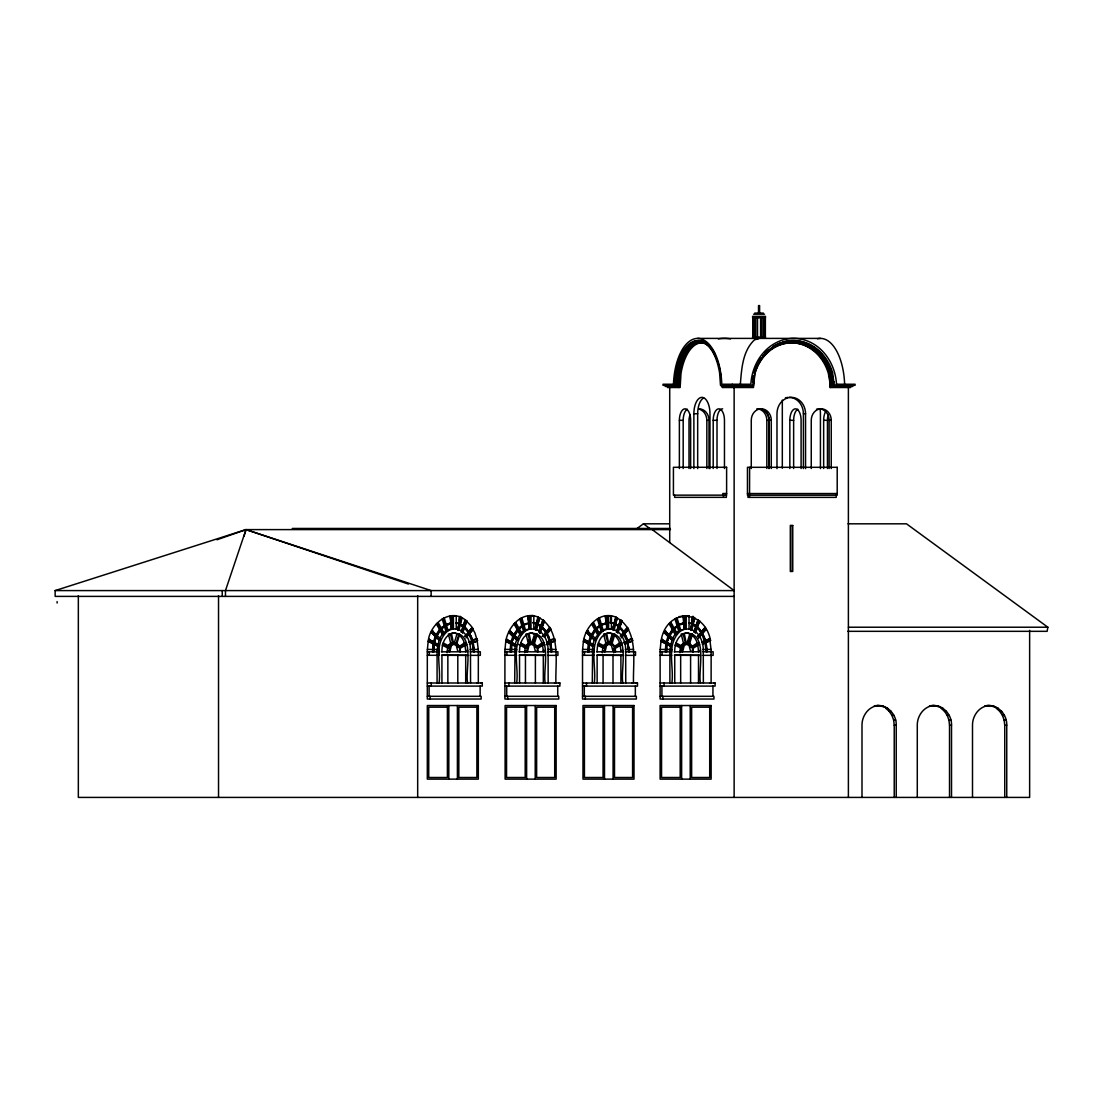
<?xml version="1.0" encoding="UTF-8"?>
<svg xmlns="http://www.w3.org/2000/svg" width="1103" height="1103" viewBox="0 0 1103 1103"><rect width="100%" height="100%" fill="white"/><g stroke="black" fill="none" stroke-linecap="round" stroke-linejoin="round"><path stroke-width="1.5" d="M670.459 529.605L245.997 529.605L55.15 590.588L55.15 596.392L734.129 596.392M78.341 595.717L78.341 797.414L1029.637 797.414L1029.637 630.351M740.361 384.244C741.574 368.954 742.567 351.112 754.411 339.931L759.057 338.4L755.734 338.704M433.258 651.845L433.617 644.262L434.361 644.262L433.865 651.845M511.475 651.845L511.957 644.262L511.227 644.262L510.73 649.488L516.742 649.433M589.912 642.511L591.098 636.459L589.085 643.104L588.464 651.845L588.823 644.262L589.567 644.262L589.071 651.845M666.06 651.845L666.419 644.262L667.163 644.262L666.667 651.845M465.59 620.148C449.859 607.353 429.867 624.215 428.185 641.298L433.052 643.959L432.528 651.845M433.258 649.488L435.892 636.459M437.078 683.005L437.078 650.301L439.187 639.561M433.617 644.262L438.194 646.358L438.36 644.745L428.777 639.326L434.155 642.18M439.063 683.005C441.434 666.543 433.01 644.8 446.936 631.702C452.85 626.738 461.826 628.944 465.949 635.107A22.736 19.799 -90 0 1 470.471 649.433L470.554 683.005M447.156 652.783L447.57 647.875L449.541 647.875L442.813 644.373M449.128 651.818L449.969 646.496L453.361 642.939L451.485 633.37C476.772 630.668 464.666 671.175 467.686 683.005M554.547 683.005L555.912 682.991C555.14 661.207 561.91 628.324 537.037 616.674C521.264 611.31 508.014 626.973 505.781 641.298L510.661 643.959L510.124 651.845M514.687 683.005L515.06 646.358L511.227 644.262M515.06 646.358L515.956 644.745L506.374 639.326L511.764 642.18M516.659 683.005C519.044 666.543 510.606 644.8 524.532 631.702C530.446 626.738 539.436 628.944 543.545 635.107A22.736 19.799 -90 0 1 548.081 649.433L548.163 683.005M524.752 652.783L525.166 647.875L527.151 647.875L520.423 644.373M526.738 651.818L527.565 646.496L530.97 642.939L529.082 633.37C554.368 630.668 542.276 671.175 545.282 683.005M632.157 683.005L633.508 682.991C632.75 661.207 639.519 628.324 614.633 616.674C598.86 611.31 585.61 626.973 583.39 641.298L588.257 643.959L587.72 651.845M592.283 683.005L592.669 646.358L588.823 644.262M592.669 646.358L593.566 644.745L583.983 639.326L589.36 642.18M594.269 683.005C596.64 666.543 588.216 644.8 602.141 631.702C608.043 626.738 617.032 628.944 621.154 635.107A22.736 19.799 -90 0 1 625.677 649.433L625.759 683.005M602.348 652.783L602.776 647.875L604.747 647.875L598.019 644.373M604.334 651.818L605.175 646.496L608.566 642.939L606.691 633.37C631.978 630.668 619.872 671.175 622.892 683.005M610.483 622.478L611.103 615.97L609.835 615.736M702.749 644.097L710.553 640.526C704.569 608.566 666.143 607.684 660.987 641.298L665.854 643.959L665.33 651.845M666.06 649.488C666.267 639.919 670.555 629.703 679.062 624.684L678.138 624.684L676.208 618.3M669.879 683.005L669.879 650.301L671.989 639.561M666.419 644.262L671.01 646.358L671.162 644.745L661.579 639.326L665.068 641.463M671.865 683.005C674.236 666.543 665.812 644.8 679.738 631.702C685.652 626.738 694.642 628.944 698.75 635.107A22.736 19.799 -90 0 1 703.273 649.433L703.369 683.005M679.958 652.783L680.372 647.875L682.357 647.875L675.629 644.373M680.661 651.266L680.923 648.592M681.944 651.818L682.771 646.496L686.163 642.939L684.287 633.37C709.574 630.668 697.482 671.175 700.488 683.005M674.788 385.333L675.684 372.869A47.112 23.135 90 0 1 697.634 340.606A47.112 23.135 90 0 1 719.597 372.869L720.493 385.333L753.156 385.333L753.156 382.052M674.829 384.244L663.013 384.244L663.013 385.333L676.222 385.333L677.104 372.869A47.112 23.135 90 0 1 704.789 342.068M676.759 386.422L677.628 373.214A46.009 22.598 -90 0 1 695.786 342.192A46.009 22.598 -90 0 1 717.557 361.274M665.247 385.333L665.247 386.422L678.18 386.422L679.048 373.214A46.009 22.598 -90 0 1 704.707 342.509M678.717 387.511L679.558 373.559A44.906 22.046 90 0 1 711.077 348.3M667.48 386.422L667.48 387.511L680.151 387.511L680.992 373.559A44.906 22.046 90 0 1 707.381 344.205M752.866 378.991L753.404 375.93M752.742 380.673L753.266 377.681M721.376 386.422L753.294 386.422L754.728 372.869A47.112 41.032 -90 0 1 793.677 340.606A47.112 41.032 -90 0 1 832.627 372.869L834.213 385.333M722.272 384.892L722.272 387.511L753.446 387.511L754.948 373.559A44.906 39.115 -90 0 1 792.064 342.799A44.906 39.115 -90 0 1 829.194 373.559L830.697 387.511M848.028 523.815L906.487 523.815L1047.85 627.221L1047.119 631.33L847.683 631.33M460.682 617.129L462.088 617.928L458.834 630.378L457.759 629.785C466.155 602.445 451.361 624.836 464.735 627.097C471.16 633.522 474.056 642.87 474.331 651.776M533.783 622.781L536.389 623.416L537.837 617.129L539.698 617.928L536.43 630.378C531.798 629.096 540.87 621.389 532.832 622.947M535.369 629.785L538.278 617.129M627.745 640.788L623.898 631.854L618.783 625.884L613.985 623.416L615.888 617.129L617.294 617.928L614.04 630.378C608.98 628.944 619.279 621.389 610.042 622.947M612.965 629.785L615.888 617.129M693.484 617.129L694.89 617.928L691.636 630.378L690.575 629.785C698.971 602.445 684.163 624.836 697.537 627.097C703.962 633.522 706.871 642.87 707.133 651.776M458.379 630.378C456.394 617.583 468.761 630.695 459.937 624.45M460.434 622.561L461.233 619.472M536.761 627.414C535.506 619.858 545.971 630.185 537.533 624.45M541.146 625.856L537.63 624.105L539.698 617.928M613.971 628.903C611.407 618.466 625.098 630.806 615.143 624.45M618.742 625.856L615.226 624.105L617.294 617.928M691.181 630.378C689.196 617.583 701.563 630.695 692.739 624.45M693.236 622.561L694.049 619.472M244.039 536.196L245.997 529.605L431.135 590.588L431.135 596.392M427.316 696.31L481.142 696.31L481.142 699.04L427.316 699.04L427.316 650.301L428.185 641.298L429.522 639.326M433.424 642.18L435.147 636.459L431.108 632.226L439.835 640.416L440.552 638.747L431.962 630.695L436.002 634.928L439.518 629.482L440.414 629.482L436.071 636.403L435.147 636.459M448.121 648.592L448.604 646.978M454.271 642.939L457.028 633.867L458.986 633.867L456.228 642.939L451.375 642.939M460.489 651.818L459.648 646.496L456.932 643.325L459.661 634.239L457.704 634.239M504.912 696.31L558.738 696.31L558.738 699.04L504.912 699.04L504.912 650.301L505.781 641.298L507.118 639.326M511.02 642.18L512.757 636.459L508.704 632.226L517.431 640.416L518.148 638.747L509.572 630.695L514.508 634.928C515.335 632.322 522.574 623.691 523.649 625.36M513.502 636.459L511.475 643.104L510.868 651.845M531.88 642.939L534.638 633.867L536.582 633.867L533.824 642.939L537.258 646.496L538.085 651.818M533.011 641.808L534.39 637.272M534.5 643.325L537.258 634.239L535.3 634.239M582.522 696.31L636.348 696.31L636.348 699.04L582.522 699.04L582.522 650.301L583.39 641.298L584.728 639.326M588.63 642.18L590.353 636.459L586.313 632.226L595.027 640.416L595.744 638.747L587.168 630.695L591.208 634.928L594.724 629.482L601.466 624.684L600.542 624.684L607.119 622.74L606.622 629.068L603.961 629.551M591.649 637.051L589.167 642.511L592.821 644.745L594.393 639.561M609.476 642.939L612.234 633.867L614.192 633.867L611.434 642.939L606.581 642.939M615.695 651.818L614.854 646.496L612.137 643.325L614.867 634.239L612.91 634.239L610.152 643.325L611.986 644.91M660.118 696.31L713.944 696.31L713.944 699.04L660.118 699.04L660.118 650.301L660.987 641.298L662.324 639.326M673.216 629.482L672.32 629.482L668.804 634.928L664.778 630.695L673.354 638.747L672.637 640.416L663.909 632.226L667.963 636.459L666.226 642.18L666.97 642.18M687.086 642.939L689.83 633.867L691.788 633.867L689.03 642.939L684.191 642.939M688.217 641.808L690.051 635.755M693.291 651.818L692.45 646.496L689.733 643.325L692.463 634.239L690.506 634.239M433.962 642.511L436.443 637.051L433.962 642.511L438.36 644.745M511.571 642.511L514.053 637.051L511.571 642.511L515.211 644.745C516.687 637.203 522.381 628.448 530.998 629.068L530.998 615.736L532.404 615.488L533.824 615.736L533.824 629.068M666.777 642.511L669.259 637.051L666.777 642.511L671.162 644.745M461.095 632.116L462.998 626.228M460.447 624.105L463.122 625.856L465.052 619.858L466.845 621.03L462.598 633.246M461.523 632.116L465.48 619.858M540.608 626.228L538.705 632.116L543.076 619.858L544.441 621.03L540.208 633.246M540.718 625.856L543.076 619.858M616.301 632.116L618.204 626.228M618.328 625.856L620.686 619.858L622.037 621.03L617.804 633.246M616.729 632.116L620.686 619.858M693.911 632.116L695.8 626.228M693.249 624.105L695.924 625.856L697.868 619.858L699.647 621.03L695.4 633.246M694.325 632.116L698.282 619.858M408.413 584.052L245.997 529.605L225.467 590.588L225.467 596.392M462.681 631.812C463.136 621.086 472.732 634.211 464.611 636.266M468.692 631.854L464.308 627.097L466.845 621.03M539.781 633.246C539.615 620.534 550.824 633.439 542.221 636.266M550.135 640.788L546.302 631.854L541.918 627.097L544.441 621.03M618.369 630.378C618.631 622.905 627.373 633.963 620.658 635.259M623.898 631.854L619.514 627.097L622.037 621.03M695.483 631.812C695.938 621.086 705.534 634.211 697.413 636.266M701.508 631.854L697.124 627.097L699.647 621.03M432.004 632.226L432.859 630.695M509.614 632.226L510.468 630.695M514.508 634.928L512.757 636.459M587.21 632.226L588.064 630.695M595.11 638.292L600.156 631.702L603.231 630.489L599.522 618.3L598.35 618.411M664.806 632.226L665.674 630.695M436.457 635.397L439.821 630.006L440.717 630.006L437.353 635.397M514.963 635.397L518.313 630.006L517.417 630.006L514.053 635.397L516.19 637.631M591.663 635.397L595.027 630.006L595.923 630.006L592.559 635.397M669.259 635.397L672.623 630.006L673.519 630.006L670.155 635.397M513.598 634.928L517.128 629.482L518.024 629.482M468.279 631.854L472.305 627.497L473.325 629.289L465.962 637.92M465.039 636.266L472.305 627.497M545.875 631.854L549.914 627.497L550.921 629.289L544.413 636.914M542.635 636.266L549.914 627.497M623.485 631.854L627.51 627.497L628.517 629.289L621.168 637.92M620.244 636.266L627.51 627.497M701.081 631.854L705.107 627.497L706.127 629.289L698.764 637.92M697.841 636.266L705.107 627.497M466.39 636.914C468.954 628.186 475.931 642.952 468.872 642.249M472.622 640.802L469.244 633.577L473.325 629.289M544 636.914C546.55 628.186 553.527 642.952 546.468 642.249M551.927 651.776L550.783 642.622L546.854 633.577L550.921 629.289M621.596 636.914L623.305 634.914M698.351 637.92C701.246 626.89 709.022 642.635 701.673 642.249M705.424 640.802L702.046 633.577L706.127 629.289M439.518 629.482L436.43 623.967L438.374 622.919L444.247 633.398L443.241 634.459L442.317 634.459L439.821 630.006M440.442 629.482L441.476 628.42M448.88 644.91L450.713 643.325L452.685 643.325L450.369 633.991L448.383 633.991L450.713 643.325M517.128 629.482L514.026 623.967L515.983 622.919L521.843 633.398L520.85 634.459L519.927 634.459L517.417 630.006M528.309 643.325L525.993 633.991L527.979 633.991L530.295 643.325L528.309 643.325L525.593 646.496L527.565 646.496L520.837 642.98M594.724 629.482L591.622 623.967L593.579 622.919L599.453 633.398L598.446 634.459L597.523 634.459L595.027 630.006M603.589 633.991L605.575 633.991L607.891 643.325L605.905 643.325L603.189 646.496L605.175 646.496L598.446 642.98M672.32 629.482L669.231 623.967L671.189 622.919L677.049 633.398L676.042 634.459L675.119 634.459L672.623 630.006M681.682 644.91L683.515 643.325L685.487 643.325L683.171 633.991L681.199 633.991L683.515 643.325M442 627.965L445.254 625.952L441.751 628.972M518.424 628.972L522.85 625.952L519.361 628.972M596.034 628.972L600.459 625.952L596.034 628.972L597.688 631.922M674.802 627.965L678.055 625.952L674.553 628.972M445.074 625.36L440.524 628.42L446.26 624.684L445.336 624.684L443.406 618.3M522.67 625.36L518.12 628.42L519.044 628.42M600.28 625.36L595.73 628.42L596.654 628.42L590.353 636.459M677.876 625.36L673.326 628.42L674.25 628.42M637.093 528.461L643.435 523.815L669.231 523.815M459.234 646.523L464.377 642.939L466.307 642.939L459.923 647.42M536.83 646.523L541.987 642.939L543.917 642.939L537.533 647.42M614.44 646.523L619.583 642.939L621.513 642.939L615.074 647.42L615.419 648.33L621.94 644.359L620.01 644.359L620.906 650.563L622.892 650.563M692.036 646.523L697.193 642.939L699.123 642.939L692.739 647.42M460.213 648.33L466.734 644.359M544.344 644.359L537.809 648.33M693.015 648.33L699.55 644.359M444.151 625.36L442.206 618.948L444.33 618.3L448.025 630.489L445.902 631.164L444.33 625.952M451.485 633.37C444.412 636.376 441.724 644.662 441.931 651.818M521.747 625.36L519.816 618.948L521.926 618.3L525.621 630.489L523.511 631.164L521.926 625.952M529.082 633.37C522.009 636.376 519.334 644.662 519.541 651.818M527.992 644.538C532.901 641.16 538.54 646.468 537.382 651.818M599.356 625.36L597.412 618.948L599.522 618.3M599.536 625.952L601.107 631.164L603.231 630.489M606.691 633.37C599.618 636.376 596.93 644.662 597.137 651.818M676.952 625.36L675.008 618.948L677.132 618.3L680.827 630.489L678.703 631.164L677.132 625.952M684.287 633.37C677.214 636.376 674.526 644.662 674.733 651.818M469.437 644.097L472.746 642.815L473.821 651.776M473.821 649.433L472.677 642.622C479.819 642.056 477.944 635.824 472.125 640.802M469.947 644.097L477.737 640.526M547.047 644.097L550.342 642.815L551.431 651.776M551.431 649.433L550.273 642.622C557.429 642.056 555.554 635.824 549.721 640.802M546.137 644.745L555.347 640.526M624.643 644.097L627.952 642.815L629.096 651.776L627.883 642.622C635.025 642.056 633.15 635.824 627.317 640.802L625.029 635.011M625.153 644.097L632.943 640.526M702.253 644.097L705.548 642.815L706.623 651.776M706.623 649.433L705.479 642.622L710.553 640.526M469.52 642.18L477.199 638.747M547.129 642.18L554.809 638.747M624.077 642.249C633.191 642.553 617.901 623.926 626.876 640.995M623.181 642.87L632.405 638.747M704.927 640.802L709.505 638.747M702.321 642.18L710.015 638.747M445.543 625.36L451.375 623.471L446.467 625.36M678.345 625.36L684.177 623.471L684.218 629.068L686.204 629.068L686.204 615.736L689.03 615.736L689.03 629.068M216.988 539.767L245.997 529.605M445.336 624.684L451.417 622.74M445.846 624.684L451.32 622.85M522.946 624.684L529.013 622.74M606.526 622.85L601.038 624.684L601.245 625.36L606.581 623.471L606.622 629.068L608.594 629.068L608.594 615.736L611.42 615.736L611.42 629.068L609.835 629.068M678.138 624.684L684.218 622.74M678.648 624.684L684.122 622.85M450.658 615.97L451.913 615.736L451.913 629.068L450.148 615.97L450.81 622.85M451.417 615.736L456.228 615.736L456.228 629.068M451.568 643.876C456.628 641.932 460.571 647.075 459.786 651.818M454.808 643.656L451.361 645.6L449.831 651.818M679.034 616.701L684.715 615.736L684.715 629.068L683.46 615.998M532.404 643.656L528.957 645.6L527.441 651.818M606.774 643.876C611.82 641.932 615.777 647.075 614.978 651.818M610.014 643.656L606.567 645.6L605.037 651.818M684.37 643.876C689.43 641.932 693.373 647.075 692.587 651.818M687.61 643.656L684.163 645.6L682.647 651.818M874.169 706.003C885.778 702.845 896.767 713.696 896.229 725.209L896.229 797.414M879.119 705.562C869.012 705.699 861.87 715.654 861.995 725.209L861.995 797.414M929.443 706.003C941.066 702.845 952.054 713.696 951.517 725.209L951.517 797.414M934.393 705.562C924.286 705.699 917.144 715.654 917.282 725.209L917.282 797.414M984.676 706.003C996.299 702.845 1007.273 713.696 1006.749 725.209L1006.749 797.414M989.625 705.562C979.519 705.699 972.377 715.654 972.501 725.209L972.501 797.414M433.121 649.488L439.146 649.433M588.326 649.488L594.352 649.433M665.936 649.488L671.948 649.433M476.951 683.005L478.316 682.991L478.344 650.301L477.089 640.03M480.908 683.005L482.273 682.991L482.301 686.107L427.316 686.107M558.518 683.005L559.883 682.991L559.897 686.107L504.912 686.107M636.114 683.005L637.479 682.991L637.493 686.107L582.522 686.107M709.753 683.005L711.118 682.991L711.145 650.301L709.891 640.03M713.71 683.005L715.075 682.991L715.102 686.107L660.118 686.107M754.686 313.1L763.428 313.1M753.583 314.19L764.517 314.19M752.494 316.368L765.606 316.368M752.494 317.774L765.606 317.774M752.494 337.146L753.225 337.146M765.606 337.146L754.328 337.146L754.328 317.774M673.478 384.244A49.304 24.211 90 0 1 697.634 338.4L820.467 338.4M674.788 382.052L676.222 382.052M676.759 382.162L678.18 382.162M752.494 382.162L753.294 382.162M782.151 343.13A46.009 40.08 90 0 1 830.104 373.214L831.648 382.162L832.448 382.162L832.448 386.422M782.716 342.068A47.112 41.032 -90 0 1 831.814 372.869L833.399 382.052L834.213 382.052M678.717 382.272L680.151 382.272M752.632 382.272L753.446 382.272M773.948 347.445A44.906 39.115 -90 0 1 828.381 373.559L829.883 382.272L830.697 382.272M836.184 384.244L855.087 384.244L855.087 385.333L833.399 385.333L833.399 382.052M693.87 468.61L693.87 413.749L697.675 413.749A16.393 8.052 -90 0 1 703.645 397.921M789.114 397.356A16.393 14.284 -90 0 1 803.398 413.749L805.548 413.749L805.548 468.61M679.379 468.513L679.379 420.312L683.184 420.312A11.471 5.639 -90 0 1 687.362 409.227M699.44 409.227A11.471 9.996 -90 0 1 706.844 420.312L708.995 420.312L708.995 468.513M713.2 468.513L713.2 420.312L717.005 420.312A11.471 5.639 -90 0 1 722.644 408.827M756.837 408.827A11.471 9.996 -90 0 1 766.833 420.312L771.273 420.312L771.273 468.513M789.831 468.513L789.831 420.312L793.636 420.312A11.471 5.639 -90 0 1 797.814 409.227M823.651 468.513L823.651 420.312L827.457 420.312A11.471 5.639 -90 0 1 828.215 414.576M816.523 409.227A11.471 9.996 -90 0 1 829.111 420.312L831.248 420.312L831.248 468.513M726.615 493.51L722.81 493.51L722.81 495.15M747.462 493.551L837.205 493.551M292.281 528.461L670.266 528.461M55.15 590.588L734.129 590.588L652.493 529.826M454.243 615.736L456.228 615.736M529.013 615.736L530.998 615.736M531.839 615.736L533.824 615.736M606.622 615.736L608.594 615.736M609.449 615.736L611.42 615.736M684.218 615.736L686.204 615.736M687.045 615.736L689.03 615.736M443.144 618.411L444.33 618.3M520.754 618.411L521.926 618.3M675.946 618.411L677.132 618.3M438.374 622.919L437.422 622.919L438.98 625.677M515.983 622.919L515.032 622.919L517.348 627.055M528.916 622.85L527.758 615.998L529.523 629.068L529.523 615.736M592.628 622.919L593.579 622.919M671.189 622.919L670.238 622.919L671.782 625.677M536.389 623.416L541.187 625.884L546.302 631.854M524.063 625.36L523.139 625.36L528.971 623.471L529.013 629.068L529.013 625.911M600.749 625.36L601.673 625.36M848.414 627.221L1047.85 627.221M628.517 629.289L624.877 633.577M457.759 629.785L459.082 623.843L456.118 623.25M690.575 629.785L691.884 623.843L688.92 623.25M447.101 630.489L448.025 630.489M524.697 630.489L525.621 630.489M679.903 630.489L680.827 630.489M454.808 632.764L452.823 632.764C458.476 632.998 462.86 637.782 464.377 642.939M532.404 632.764L530.433 632.764L535.975 634.625M610.014 632.764L608.029 632.764C613.682 632.998 618.066 637.782 619.583 642.939M687.61 632.764L685.639 632.764C691.291 632.998 695.662 637.782 697.193 642.939M444.247 633.398L443.323 633.398L441.655 630.447M520.919 633.398L521.843 633.398M598.529 633.398L599.453 633.398M677.049 633.398L676.125 633.398L674.471 630.447M667.963 636.459L668.859 636.459M440.552 638.747L439.656 638.747C442.041 633.439 447.198 628.489 453.402 629.068L453.402 615.736M517.252 638.747L518.148 638.747M594.848 638.747L595.744 638.747M673.354 638.747L672.458 638.747L674.498 635.107L677.752 631.702L684.218 629.068L684.218 618.797M439.835 640.416L435.713 637.051M517.431 640.416L513.309 637.051M595.027 640.416L590.918 637.051M672.637 640.416L668.515 637.051M627.317 640.788L629.523 651.776M533.852 642.939L528.985 642.939L528.351 639.754M433.052 643.959L433.796 643.959M510.661 643.959L511.392 643.959M588.257 643.959L589.002 643.959M665.854 643.959L666.598 643.959M449.183 644.593L451.168 644.593M526.779 644.593L528.764 644.593M604.389 644.593L606.374 644.593M681.985 644.593L683.97 644.593M592.821 644.745L593.566 644.745M447.983 646.496L449.969 646.496L443.241 642.98M680.785 646.496L682.771 646.496L676.042 642.98M470.126 649.433L478.344 649.433M547.722 649.433L555.94 649.433M625.332 649.433L633.549 649.433M702.928 649.433L711.145 649.433M433.865 649.488L427.399 649.405M511.475 649.488L504.995 649.405M589.071 649.488L582.605 649.405M666.667 649.488L660.201 649.405M437.078 650.301L439.063 650.301M514.687 650.301L516.659 650.301M592.283 650.301L594.269 650.301M669.879 650.301L671.865 650.301M467.686 650.563L465.7 650.563L464.818 644.359M545.282 650.563L543.31 650.563L542.414 644.359M700.488 650.563L698.516 650.563L697.62 644.359M447.156 651.211L449.128 651.211M452.823 643.656L456.284 645.6L457.8 651.266L459.786 651.266M524.752 651.211L526.738 651.211M530.433 643.656L533.88 645.6L535.396 651.266L537.382 651.266M602.348 651.211L604.334 651.211M608.029 643.656L611.476 645.6L613.006 651.266L614.978 651.266M679.958 651.211L681.944 651.211M685.639 643.656L689.085 645.6L690.602 651.266L692.587 651.266M427.316 651.845L439.035 651.845L439.035 655.292L427.316 655.292M441.393 651.818L467.686 651.776M470.181 651.776L480.329 651.776L480.329 655.347L470.209 655.347M504.912 651.845L516.631 651.845M518.989 651.818L545.282 651.818M547.777 651.776L557.925 651.776L557.925 655.347L547.805 655.347M582.522 651.845L594.241 651.845M596.599 651.818L622.892 651.776M625.387 651.776L635.535 651.776L635.535 655.347L625.401 655.347M660.118 651.845L671.837 651.845M674.195 651.818L700.488 651.776M702.983 651.776L713.131 651.776L713.131 655.347L703.011 655.347M441.531 655.154L467.686 655.292M519.127 655.154L545.282 655.292M596.737 655.154L622.892 655.292M674.333 655.154L700.488 655.292M467.686 655.403L441.931 655.292L441.931 683.005M504.912 655.292L516.631 655.292M545.282 655.403L519.541 655.292L519.541 683.005M582.522 655.292L594.241 655.292M622.892 655.403L597.137 655.292L597.137 683.005M660.118 655.292L671.837 655.292M700.488 655.403L674.733 655.292L674.733 683.005M427.316 683.005L482.273 682.991M504.912 683.005L559.883 682.991M582.522 683.005L637.479 682.991M660.118 683.005L715.075 682.991M877.119 705.562L883.544 706.223M932.407 705.562L938.832 706.223M987.626 705.562L994.051 706.223M881.545 706.223L887.667 708.195M936.833 706.223L942.955 708.195M992.052 706.223L998.187 708.195M885.681 708.195L889.225 711.311L891.224 711.311M940.956 708.195L944.513 711.311L946.498 711.311M996.188 708.195L999.732 711.311L1001.731 711.311M889.225 711.311L891.941 715.378L893.94 715.378M944.513 711.311L947.229 715.378L949.228 715.378M999.732 711.311L1002.448 715.378L1004.447 715.378M891.941 715.378L893.651 720.121L895.65 720.121M947.229 715.378L948.938 720.121L950.938 720.121M1002.448 715.378L1004.157 720.121L1006.157 720.121M893.651 720.121L894.23 725.209L896.229 725.209M948.938 720.121L949.518 725.209L951.517 725.209M1004.157 720.121L1004.75 725.209L1006.749 725.209M533.714 623.25L536.292 623.843M688.989 622.781L691.981 623.416M610.083 622.478L614.385 623.416M532.873 622.478L536.775 623.416M456.173 622.781L459.179 623.416M674.981 645.076L680.372 647.875M597.385 645.076L602.776 647.875M518.438 644.373L525.166 647.875M442.179 645.076L447.57 647.875M521.554 644.386L524.242 645.793M661.731 641.298L671.01 646.358M584.121 641.298L593.4 646.358M506.525 641.298L515.804 646.358M428.915 641.298L438.194 646.358M689.03 642.939L689.733 643.325M611.434 642.939L612.137 643.325M456.228 642.939L456.932 643.325M643.435 523.815L649.791 528.461M536.858 635.121L539.519 637.906L541.987 642.939M466.417 621.03L470.871 625.691L474.924 632.901L476.703 638.747M696.972 627.524L700.791 632.198M619.362 627.524L623.181 632.198M541.766 627.524L545.585 632.198M464.156 627.524L467.989 632.198M670.183 623.967L676.042 634.459M592.573 623.967L598.446 634.459M514.977 623.967L520.85 634.459M437.381 623.967L443.241 634.459M701.756 633.922L704.472 640.995M546.55 633.922L549.28 640.995M468.954 633.922L471.67 640.995M690.478 646.496L690.754 647.42M675.932 618.948L679.627 631.164M598.598 618.3L600.06 623.085M598.336 618.948L602.031 631.164M535.272 646.496L535.548 647.42M520.74 618.948L524.435 631.164M457.662 646.496L457.952 647.42M443.13 618.948L446.825 631.164M603.975 635.549L605.905 643.325M832.448 382.162L830.904 373.214A46.009 40.08 -90 0 0 792.878 341.709A46.009 40.08 -90 0 0 754.838 373.214M705.051 642.815L706.196 651.776M627.442 642.815L628.6 651.776M549.846 642.815L550.99 651.776M472.249 642.815L473.394 651.776M720.507 373.214L720.797 376.192M682.964 615.998L683.626 622.85M613.433 648.33L613.709 652.783M606.016 622.85L605.354 615.998L607.119 629.068L607.119 615.736M450.879 623.471L451.417 629.068L451.417 618.797M1004.75 725.209L1004.75 797.414M949.518 725.209L949.518 797.414M894.23 725.209L894.23 797.414M852.853 385.333L852.853 386.422L831.648 386.422L831.648 382.162M850.62 386.422L850.62 387.511L829.883 387.511L829.883 382.272M848.386 387.511L848.386 797.414M836.198 495.192L836.198 497.37L747.944 497.37L747.944 495.192M829.111 420.312L829.111 468.513M827.457 420.312L827.457 468.513M820.425 468.61L820.425 413.749A16.393 8.052 -90 0 0 820.149 409.503M811.256 468.513L811.256 420.312A11.471 9.996 -90 0 1 821.252 408.827A11.471 9.996 -90 0 1 831.248 420.312M803.398 413.749L803.398 468.61M801.095 468.513L801.095 420.312A11.471 5.639 -90 0 0 795.47 408.827A11.471 5.639 -90 0 0 789.831 420.312M793.636 420.312L793.636 468.513M790.851 525.483L790.851 571.451M782.317 400.113L782.317 468.237M776.981 468.61L776.981 413.749A16.393 14.284 -90 0 1 791.265 397.356A16.393 14.284 -90 0 1 805.548 413.749M769.122 468.513L769.122 420.312A11.471 9.996 -90 0 0 759.126 408.827M768.984 468.513L768.984 420.312A11.471 9.996 -90 0 0 758.988 408.827M766.833 420.312L766.833 468.513M765.358 317.774L765.358 337.146M764.889 317.774L764.889 337.146M763.786 317.747L763.786 337.146M763.497 317.747L763.497 337.146M763.124 317.774L763.124 337.146M760.877 317.747L760.877 337.146M760.601 317.747L760.601 337.146M759.595 313.1L759.595 305.586L758.519 305.586L758.506 313.1M757.513 317.774L757.513 337.146M757.223 317.774L757.223 337.146M754.976 317.774L754.976 337.146M752.756 317.774L752.756 337.146M751.267 468.513L751.267 420.312A11.471 9.996 -90 0 1 761.263 408.827A11.471 9.996 -90 0 1 771.273 420.312M749.613 467.314L749.544 497.37M734.129 387.511L734.129 797.414M733.509 386.422L733.509 387.511M732.888 385.333L732.888 386.422M732.268 384.244L732.268 385.333M726.353 495.15L726.353 497.343L674.636 497.343L674.636 495.15M724.464 468.513L724.464 420.312A11.471 5.639 -90 0 0 718.839 408.827A11.471 5.639 -90 0 0 713.2 420.312M723.485 495.15L723.485 497.343M717.005 420.312L717.005 468.513M712.938 686.107L712.938 696.31M709.974 468.61L709.974 413.749A16.393 8.052 90 0 0 701.922 397.356A16.393 8.052 90 0 0 693.87 413.749M706.844 420.312L706.844 468.513M698.516 650.301L698.516 651.818M698.516 655.154L698.516 683.005M697.675 413.749L697.675 468.61M690.643 468.513L690.643 420.312A11.471 5.639 -90 0 0 685.018 408.827A11.471 5.639 -90 0 0 679.379 420.312M690.602 655.154L690.602 683.005M690.216 705.534L690.216 779.132M689.003 468.513L689.003 420.312A11.471 9.996 -90 0 1 690.34 414.576M683.184 420.312L683.184 468.513M681.626 705.534L681.626 779.132M680.661 655.154L680.661 683.005M669.714 387.511L669.714 542.524M664.075 683.005L664.075 686.107M662.889 696.31L662.889 699.04M662.076 651.845L662.076 655.292M661.924 686.107L661.924 696.31M635.342 686.107L635.342 696.31M620.906 650.301L620.906 651.818M620.906 655.154L620.906 683.005M613.006 655.154L613.006 683.005M613.089 705.534L613.089 779.132M604.499 705.534L604.499 779.132M603.065 655.154L603.065 683.005M586.479 683.005L586.479 686.107M585.293 696.31L585.293 699.04M584.466 651.845L584.466 655.292M584.314 686.107L584.314 696.31M557.732 686.107L557.732 696.31M543.31 650.301L543.31 651.818M543.31 655.154L543.31 683.005M535.396 655.154L535.396 683.005M535.217 705.534L535.217 779.132M526.627 705.534L526.627 779.132M525.455 655.154L525.455 683.005M508.883 683.005L508.883 686.107M507.683 696.31L507.683 699.04M506.87 651.845L506.87 655.292M506.718 686.107L506.718 696.31M480.136 686.107L480.136 696.31M465.7 650.301L465.7 651.818M465.7 655.154L465.7 683.005M457.8 655.154L457.8 683.005M457.4 705.534L457.4 779.132M448.811 705.534L448.811 779.132M447.859 655.154L447.859 683.005M431.273 683.005L431.273 686.107M430.087 696.31L430.087 699.04M429.274 651.845L429.274 655.292M429.108 686.107L429.108 696.31M417.679 595.62L417.679 797.414M222.241 590.588L222.241 596.392M218.532 595.717L218.532 797.414M57.122 601.576L57.122 603.038M836.529 384.244A49.304 42.948 -90 0 0 793.677 338.4A49.304 42.948 -90 0 0 750.826 384.244L721.789 384.244A49.304 24.211 90 0 0 697.634 338.4M817.447 338.786A49.304 24.211 90 0 1 844.622 384.244M698.999 408.827A11.471 9.996 -90 0 1 708.995 420.312M718.301 338.897A49.304 42.948 -90 0 1 730.544 338.897M785.419 397.921A16.393 14.284 -90 0 1 787.873 397.411M823.651 420.312A11.471 5.639 -90 0 1 825.292 412.191M753.928 372.869A47.112 41.032 -90 0 1 757.568 363.687M758.34 362.267A47.112 41.032 -90 0 1 760.905 358.172M764.903 353.25A47.112 41.032 -90 0 1 768.267 350.009M773.189 346.37A47.112 41.032 -90 0 1 781.31 342.509M706.182 342.881A47.112 23.135 90 0 1 710.167 346.37M755.596 368.636A46.009 40.08 90 0 1 757.596 364.252M759.126 361.508A46.009 40.08 90 0 1 760.849 358.861M762.725 356.366A46.009 40.08 90 0 1 771.617 348.148M772.845 347.335A46.009 40.08 90 0 1 780.552 343.64M718.081 362.859A46.009 22.598 -90 0 1 719.956 370.139M706.085 343.13A46.009 22.598 -90 0 1 708.774 344.908M754.604 372.056A44.906 39.115 -90 0 1 757.609 364.817M758.34 363.452A44.906 39.115 -90 0 1 767.068 352.422M769.715 350.23A44.906 39.115 -90 0 1 772.5 348.3M712.014 349.43A44.906 22.046 90 0 1 714.703 353.374M726.615 467.286L673.423 467.286L673.423 495.15L726.615 495.15L726.615 467.286M837.205 467.314L747.462 467.314L747.462 495.192L837.205 495.192L837.205 467.314M792.754 525.483L790.313 525.483L790.313 571.451L792.754 571.451L792.754 525.483M478.33 705.534L427.316 705.534L427.316 779.132L478.33 779.132L478.33 705.534M556.133 705.534L505.119 705.534L505.119 779.132L556.133 779.132L556.133 705.534M634.004 705.534L582.991 705.534L582.991 779.132L634.004 779.132L634.004 705.534M711.132 705.534L660.118 705.534L660.118 779.132L711.132 779.132L711.132 705.534M447.391 707.175L428.736 707.175L428.736 777.491L447.391 777.491L447.391 707.175M476.896 707.175L458.834 707.175L458.834 777.491L476.896 777.491L476.896 707.175M525.193 707.175L506.553 707.175L506.553 777.491L525.193 777.491L525.193 707.175M554.712 707.175L536.637 707.175L536.637 777.491L554.712 777.491L554.712 707.175M603.065 707.175L584.425 707.175L584.425 777.491L603.065 777.491L603.065 707.175M632.584 707.175L614.509 707.175L614.509 777.491L632.584 777.491L632.584 707.175M680.193 707.175L661.552 707.175L661.552 777.491L680.193 777.491L680.193 707.175M709.712 707.175L691.636 707.175L691.636 777.491L709.712 777.491L709.712 707.175M754.604 337.146L754.604 317.774L754.507 337.146"/></g></svg>
